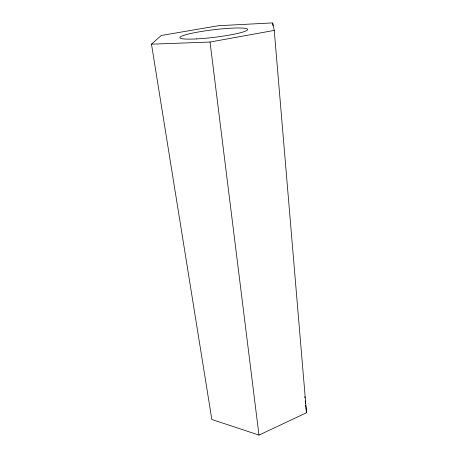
<?xml version="1.0" encoding="UTF-8"?>
<svg xmlns="http://www.w3.org/2000/svg" width="458" height="458" viewBox="0 0 458 458"><rect width="100%" height="100%" fill="white"/><g stroke="black" fill="none" stroke-linecap="round" stroke-linejoin="round"><path stroke-width="0.69" d="M151.489 44.174L161.239 35.489L218.443 25.717L272.705 22.9L274.25 30.411L306.511 412.761L258.982 435.1L211.831 419.471L151.489 44.174L210.039 42.044L274.25 30.411M210.039 42.044L258.982 435.1M304.805 396.605L304.954 398.008M305.251 400.819L305.549 403.63M305.692 405.032L306.511 412.761M272.762 23.61L272.945 25.751M196.402 38.919A34.15 3.801 -6.9 0 0 247.675 29.552A34.15 3.801 -6.9 0 0 197.238 32.192A34.15 3.801 -6.9 0 0 196.402 38.919"/></g></svg>
